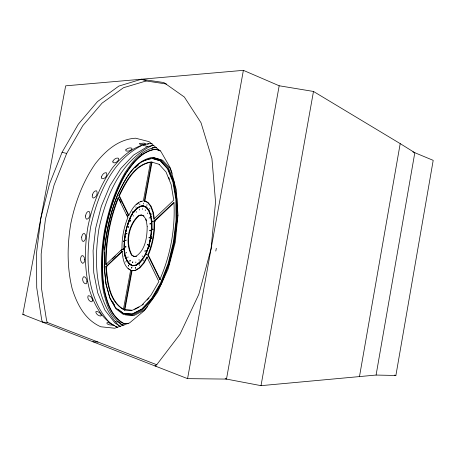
<?xml version="1.0" encoding="UTF-8"?>
<svg xmlns="http://www.w3.org/2000/svg" width="456" height="456" viewBox="0 0 456 456"><rect width="100%" height="100%" fill="white"/><g stroke="black" fill="none" stroke-linecap="round" stroke-linejoin="round"><path stroke-width="0.68" d="M151.762 230.001L151.768 222.425L151.187 218.475M151.939 229.927L151.951 222.254M152.583 229.51L152.771 229.875L152.828 228.969L152.583 229.51L153.022 229.334M152.589 221.445C153.387 219.587 152.338 223.007 153.022 221.035M159.817 279.585C170.481 255.383 175.378 228.73 173.935 202.316L154.014 221.126C154.47 232.691 152.327 244.33 147.807 254.984L159.817 279.585L160.364 279.676L148.331 255.069C152.851 244.422 154.994 232.782 154.538 221.223L173.964 202.903M149.927 230.588L150.115 230.953L150.115 230.086L149.927 230.588L150.36 230.417M149.939 223.947C150.731 222.106 149.693 225.503 150.372 223.543M123.166 249.272C123.867 247.557 122.972 250.726 123.553 248.908M123.285 241.412C123.907 242.598 123.268 239.788 123.667 241.252M124.351 244.747L124.402 241.104M124.511 244.638L124.562 241.042M125.548 247.027C126.266 245.294 125.314 248.497 125.936 246.656M125.634 240.454C126.204 241.606 125.685 238.841 126.021 240.301M121.997 249.25C121.758 238.431 123.758 227.59 127.834 217.569L118.115 197.539C109.56 218.823 105.319 241.765 105.706 264.697L121.997 249.25L122.493 249.335L120.965 250.783M106.191 264.776C105.798 241.845 110.038 218.908 118.6 197.636M104.646 252.755L104.299 267.575L106.031 284.282L109.919 298.327L115.824 308.723L123.502 314.577L132.536 315.187L142.363 310.154L152.264 299.512L161.435 283.82L169.073 264.206L174.477 242.256L177.167 219.855L176.939 198.93L173.901 181.192L168.418 167.916L161.036 159.885L152.401 157.349C134.144 160.569 125.166 179.328 117.83 194.376C110.722 211.897 106.487 230.417 104.726 249.221M132.764 261.892L132.65 262.781L132.816 261.886M135.825 262.838L135.837 261.972M139.462 210.011L139.468 209.184M139.77 204.761L139.827 203.895M128.489 266.087L128.552 265.21M129.988 261.145L130.051 260.262M131.727 268.088L131.841 267.193L131.676 268.088M216.309 248.281L215.802 251.068M151.01 236.014L148.85 245.875L146.165 252.983M151.261 234.008L151.512 232.007M150.93 238.049L151.181 236.02M151.438 233.991L151.603 232.634M124.762 238.334L125.029 236.254M125.206 234.868L125.383 233.483M124.915 238.3L125.178 236.248M125.354 234.88L125.531 233.512M359.453 376.753L400.203 143.623L313.483 91.456L279.18 85.768L243.384 70.344L65.664 85.836L22.8 314.435L187.564 378.64L226.489 379.09L261.014 385.656L376.086 375.054L414.817 152.709L400.203 143.623M376.097 375.06L395.882 375.47L433.2 160.352L412.851 151.894M279.18 85.768L226.489 379.09L225.156 378.594M261.014 385.656L313.483 91.456M187.564 378.64L243.384 70.344M123.405 309.493L130.621 270.26C123.741 266.868 122.818 258.067 122.094 251.256L122.59 251.341L106.265 266.731C107.662 281.962 109.343 300.983 123.924 309.567L123.405 309.493C108.836 300.903 107.171 281.882 105.781 266.657L122.094 251.256M142.449 209.486L142.608 208.591M143.452 204.031L143.611 203.142M124.34 309.846L131.567 270.516L135.09 270.368L139.359 267.786L143.566 262.901L146.923 256.905L158.882 281.557L150.828 295.414L141.559 305.474L132.343 310.291L124.34 309.846L131.533 310.291M144.341 201.033L151.517 162.011L152.025 162.125L144.854 201.136L148.092 202.487L151.17 206.363L153.376 212.365L154.39 219.125L153.866 219.022L152.857 212.268L150.651 206.26L147.579 202.384L144.341 201.033L145.652 201.29L145.19 201.102M124.858 309.92L132.086 270.596L135.609 270.454L139.884 267.871L144.09 262.992L147.448 256.99M125.713 232.127L126.363 229.408M126.694 228.051L129.686 219.154L131.214 216.252M125.856 232.167L126.5 229.482M149.152 245.339L150.771 238.71M128.392 266.065L128.643 265.232M129.892 261.123L130.148 260.285M145.202 210.7L145.464 209.845M146.798 205.456L147.06 204.596M127.309 226.13L130.69 217.632M146.769 251.894L148.992 246.001M156.254 365.963L154.949 365.929L156.984 364.407L180.069 334.117L198.805 294.365L211.077 248.771L215.551 201.945L211.943 158.62L201.028 122.767L184.349 97.025L163.841 82.547L141.434 79.23L118.839 86.081L97.436 101.642L78.261 124.26L62.084 152.275L49.465 184.127L40.823 218.299L36.491 253.336L36.725 287.742L41.713 319.924L42.471 322.096L47.293 322.438L156.841 364.783M166.503 84.018L146.148 80.963L123.502 87.717L102.058 103.141L82.855 125.599L66.673 153.455L54.059 185.13L45.452 219.131L41.165 253.998L41.467 288.243L46.529 320.272L47.293 322.438M125.788 262.035L126.112 261.316M127.76 257.64L128.079 256.922M147.476 213.653L147.818 212.895M149.568 208.99L149.91 208.227M118.885 195.744C125.611 182.035 133.921 164.969 150.52 162.022L143.366 200.948C135.734 201.734 131.75 209.612 128.638 215.728L118.885 195.744L119.364 195.835L128.831 215.198M119.364 195.835C126.095 182.132 134.423 165.066 151.027 162.131M132.268 211.493L132.417 212.143M131.83 215.089L132.747 213.345M132.2 214.759L132.804 213.613M133.158 215.46L133.3 216.115M142.181 255.862L142.34 256.568M142.717 259.082C148.246 250.344 150.793 240.095 151.671 229.881C151.797 222.066 151.905 213.037 146.188 206.973M143.965 257.349L145.287 254.978M143.155 260.211L143.315 260.929M124.015 256.3L124.385 255.748M126.266 252.88L126.637 252.322M149.101 218.167L149.5 217.563M151.552 214.44L151.956 213.83M135.962 206.762L136.008 207.537M133.175 212.798L136.179 208.968L139.758 206.334L143.264 205.65M133.654 212.53L136.196 209.293L139.228 207.058M136.241 211.533L136.287 212.319M139.051 259.538L139.103 260.37M142.916 258.831L139.097 263.306L135.421 265.569L131.949 265.751C121.37 259.464 124.089 243.738 125.132 233.438C127.834 223.411 130.9 207.811 143.007 205.599L146.45 207.024L148.707 209.92M142.979 259.122L139.359 263.351L135.683 265.614M139.354 264.645L139.399 265.483M142.551 305.053L143.475 304.055M147.157 300.059L149.026 298.03M147.619 306.563L144.039 310.393L134.189 315.415L125.121 314.805M141.36 154.333L141.759 153.906M153.866 219.022L173.759 200.161L171.12 184.498L166.018 171.98L159.127 164.348M112.307 258.985L115.362 256.09M135.118 167.717L138.316 165.072M136.697 204.476L138.772 202.931M141.93 145.413C111.332 160.825 97.47 195.584 90.573 227.242C85.568 259.578 86.201 297.38 109.765 322.762L110.973 323.503M135.711 265.244L139.342 263.004M153.843 145.333L147.619 146.53L133.545 155.091L120.732 168.56L109.828 185.957L101.346 206.192L95.674 228.16L93.092 250.72L93.759 272.705L97.738 292.912L104.937 310.131L115.106 323.161L120.538 326.479M152.236 145.39C120.606 160.78 105.963 196.234 98.958 228.752C93.839 261.71 94.814 300.219 119.039 325.88M134.714 309.402L139.017 307.156M119.962 322.882C118.942 323.914 121.929 324.718 122.698 325.054M152.669 158.095L153.991 157.702L162.649 160.238L170.065 168.275L172.163 173.331M143.116 161.105L146.365 160.13M147.664 159.742L150.913 158.768M140.328 201.774L141.508 201.529M147.345 144.102L148.73 143.834M152.179 143.435C135.574 144.21 122.499 155.524 112.489 167.854C99.932 185.381 92.226 205.736 87.911 226.757C84.383 247.973 84.28 269.775 89.741 290.677C94.683 305.537 102.589 320.807 117.711 327.311M139.736 206.688L143.195 206.021L146.342 207.377L148.941 210.712M136.583 256.278L134.184 256.454L132.075 255.229C125.229 243.031 128.683 224.455 139.388 215.466L141.799 215.05L143.976 216.041M134.987 265.648L132.206 265.797L129.162 263.938L126.745 260.216L125.092 254.915M92.933 341.761L97.96 342.023M22.8 314.435L24.214 314.543M127.765 323.674L123.086 323.258C110.814 316.407 106.761 302.174 103.888 289.366C100.833 269.604 101.939 249.535 105.268 229.892C109.178 210.398 115.311 191.309 125.2 173.987C132.434 163.083 141.252 151.306 155.08 149.18L160.221 150.571M128.239 323.737L123.559 323.321C111.281 316.475 107.211 302.242 104.333 289.429C101.272 269.678 102.372 249.609 105.695 229.966C109.611 210.484 115.744 191.395 125.634 174.078C132.878 163.174 141.708 151.403 155.536 149.283L160.045 150.503M156.151 147.476C155.108 147.448 151.626 146.963 152.036 148.468M124.135 325.099L122.772 324.974C110.284 317.929 106.162 303.417 103.238 290.347C100.143 270.226 101.272 249.785 104.663 229.784C108.648 209.937 114.889 190.494 124.944 172.852C132.314 161.72 141.297 149.71 155.388 147.487L156.699 147.841M115.328 321.685L120.27 322.255M123.382 309.641L123.895 309.715M124.311 310L124.83 310.074M131.567 270.516L132.086 270.596M105.781 266.657L107.029 266.857M147.807 254.984L148.331 255.069M154.014 221.126L155.359 221.377M62.084 152.275L66.673 153.455M143.15 145.236L147.619 146.53M394.548 375.088L395.882 375.47M152.213 158.38L160.723 160.905L168.002 168.845L173.4 181.955L176.386 199.454L176.603 220.083L173.953 242.159L168.629 263.796L161.105 283.136L152.065 298.617L142.306 309.128L132.611 314.116L123.69 313.534L118.275 309.424M151.517 162.011L159.646 164.462M141.434 79.23L146.148 80.963M132.274 265.426L129.265 263.596L126.876 259.92L125.446 255.337M112.176 324.244L114.581 325.726M115.784 326.467L116.987 327.208M128.062 268.424L130.621 270.02M112.678 301.752L113.362 302.955M114.051 304.163L114.735 305.366M119.512 199.511L121.034 202.641M126.808 214.537L128.028 217.039M168.697 177.361L169.501 179.339M149.083 210.398L150.731 214.941M145.977 219.005L146.615 220.801M150.964 215.591L151.164 216.925M151.46 218.926L151.654 220.259M150.799 215.842L150.993 217.159M124.459 248.252L124.693 250.179M124.927 252.111L125.166 254.043M151.506 238.169C151.939 239.389 152.008 236.578 151.506 238.169M151.506 222.374C151.472 237.257 149.14 256.546 135.449 265.198L132.012 265.386C121.564 259.179 124.249 243.641 125.28 233.466C127.948 223.56 130.98 208.141 142.939 205.969L146.08 207.326L148.679 210.661L150.537 215.791L151.506 222.374M149.038 237.73C149.443 238.961 149.568 236.094 149.038 237.73M149.437 246.656C149.864 247.899 149.939 245.043 149.437 246.656M144.945 251.068C145.35 252.293 145.458 249.489 144.945 251.068M146.536 254.34C146.957 255.582 147.037 252.732 146.536 254.34M147.174 226.472C147.151 236.926 145.492 249.968 136.07 256.186L133.671 256.369L131.562 255.143C124.727 242.934 128.182 224.363 138.88 215.369L141.286 214.953L143.463 215.945L145.253 218.31L146.524 221.901L147.174 226.472M147.334 244.73C147.761 245.949 147.824 243.145 147.334 244.73M135.221 267.98C135.609 269.222 135.711 266.418 135.221 267.98M130.712 220.732C130.473 222.323 130.108 220.009 130.712 220.732M126.893 233.432C126.648 235.051 126.301 232.685 126.893 233.432M128.221 227.059C128.586 228.182 128.689 225.555 128.221 227.059M104.652 248.976L104.23 267.108L105.94 283.603L109.771 297.46L115.602 307.703L123.177 313.46L132.086 314.041L141.77 309.048L151.523 298.532L160.558 283.051L168.076 263.705L173.405 242.062L176.062 219.974L175.851 199.346L172.87 181.841L167.472 168.737L160.21 160.791L151.705 158.266C133.688 161.413 124.836 179.949 117.597 194.786C110.574 212.097 106.39 230.394 104.652 248.976M84.674 259.709L84.155 262.422L82.741 263.386C80.153 262.063 79.76 257.326 82.012 255.52L83.568 256.141L84.349 257.697L84.674 259.709M85.546 215.996L85.608 217.877L86.737 219.307C89.707 218.68 90.898 213.978 89.262 211.618L88.777 211.379C86.629 211.55 85.859 214.2 85.546 215.996M86.965 281.46L86.748 283.028L86.007 283.866C83.072 283.78 81.464 278.61 83.608 276.706C85.899 276.61 86.794 279.591 86.965 281.46M81.635 237.046L81.892 240.027L82.678 241.23L83.727 241.401C86.099 239.782 86.697 234.96 84.132 233.318L82.564 234.264L81.635 237.046M177.982 215.238L175.235 242.364L168.213 268.784L157.565 292.188L144.301 310.65L129.618 322.865L114.741 328.229L100.776 326.775C84.873 319.673 77.206 304.597 72.179 288.762C66.901 267.421 67.169 245.248 70.788 223.668C75.183 202.27 82.895 181.528 95.452 163.539C105.689 150.668 118.395 139.245 135.58 138.202L149.078 141.651L161.031 151.711L170.407 168.065L176.284 189.764L177.982 215.238M92.574 300.504L91.907 301.832C89.347 301.832 87.073 298.355 88.019 295.995L88.396 295.744C90.75 295.699 92.317 298.406 92.574 300.504M101.477 176.945L101.796 178.695C104.555 179.607 107.872 175.423 106.579 172.881C104.19 171.975 102.081 174.904 101.477 176.945M92.374 194.968L92.215 196.718L93.195 198.092C96.068 197.75 98.125 193.521 96.689 191.024L96.222 190.785C94.096 190.83 92.939 193.19 92.374 194.968M112.871 161.236L113.042 162.689C115.425 163.55 118.737 161.156 118.731 158.631L118.474 158.26C116.286 157.383 113.863 159.366 112.871 161.236M112.632 325.06C104.555 325.47 105.296 319.206 112.632 325.06M101.26 315.501L100.782 316.036C98.57 316.014 96.159 314.15 95.76 311.944L96.244 311.425C98.456 311.459 100.839 313.306 101.26 315.501M125.85 149.807L125.919 150.868C127.999 151.603 130.861 150.719 132.029 148.827L131.778 148.171C129.778 147.402 127.298 148.32 125.85 149.807M139.701 143.583L139.747 144.181L142.357 144.615L145.994 143.896L143.959 143.099L139.701 143.583"/></g></svg>
